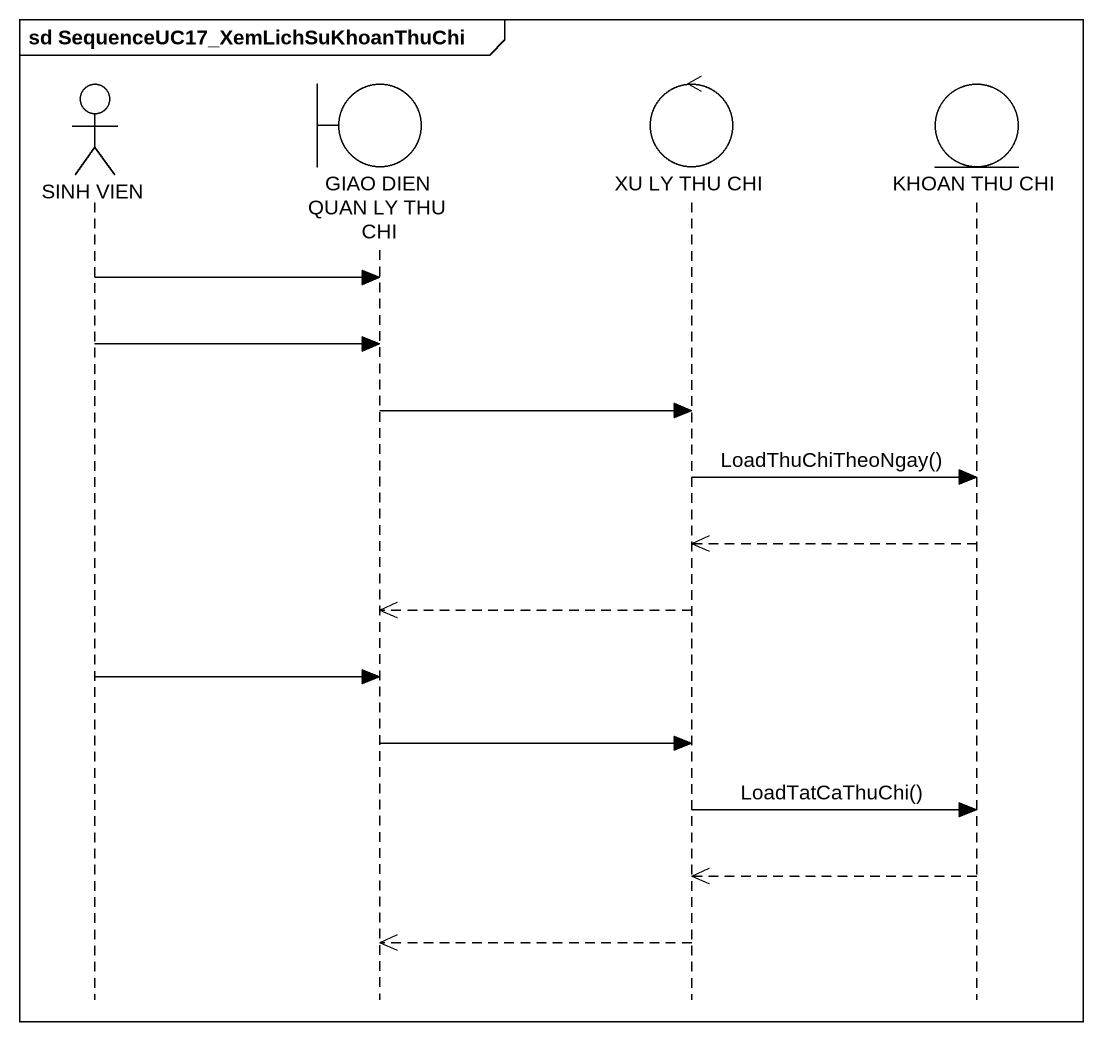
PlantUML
@startuml
mainframe sd SequenceUC17_XemLichSuKhoanThuChi
hide footbox
actor "SINH VIEN" as SINH_VIEN
boundary "GIAO DIEN QUAN LY THU CHI" as GIAO_DIEN_QUAN_LY_THU_CHI
control "XU LY THU CHI" as XU_LY_THU_CHI
entity "KHOAN THU CHI" as KHOAN_THU_CHI

SINH_VIEN -> GIAO_DIEN_QUAN_LY_THU_CHI
SINH_VIEN -> GIAO_DIEN_QUAN_LY_THU_CHI
GIAO_DIEN_QUAN_LY_THU_CHI -> XU_LY_THU_CHI
XU_LY_THU_CHI -> KHOAN_THU_CHI : LoadThuChiTheoNgay()
KHOAN_THU_CHI -->> XU_LY_THU_CHI
XU_LY_THU_CHI -->> GIAO_DIEN_QUAN_LY_THU_CHI
SINH_VIEN -> GIAO_DIEN_QUAN_LY_THU_CHI
GIAO_DIEN_QUAN_LY_THU_CHI -> XU_LY_THU_CHI
XU_LY_THU_CHI -> KHOAN_THU_CHI : LoadTatCaThuChi()
KHOAN_THU_CHI -->> XU_LY_THU_CHI
XU_LY_THU_CHI -->> GIAO_DIEN_QUAN_LY_THU_CHI
@enduml
